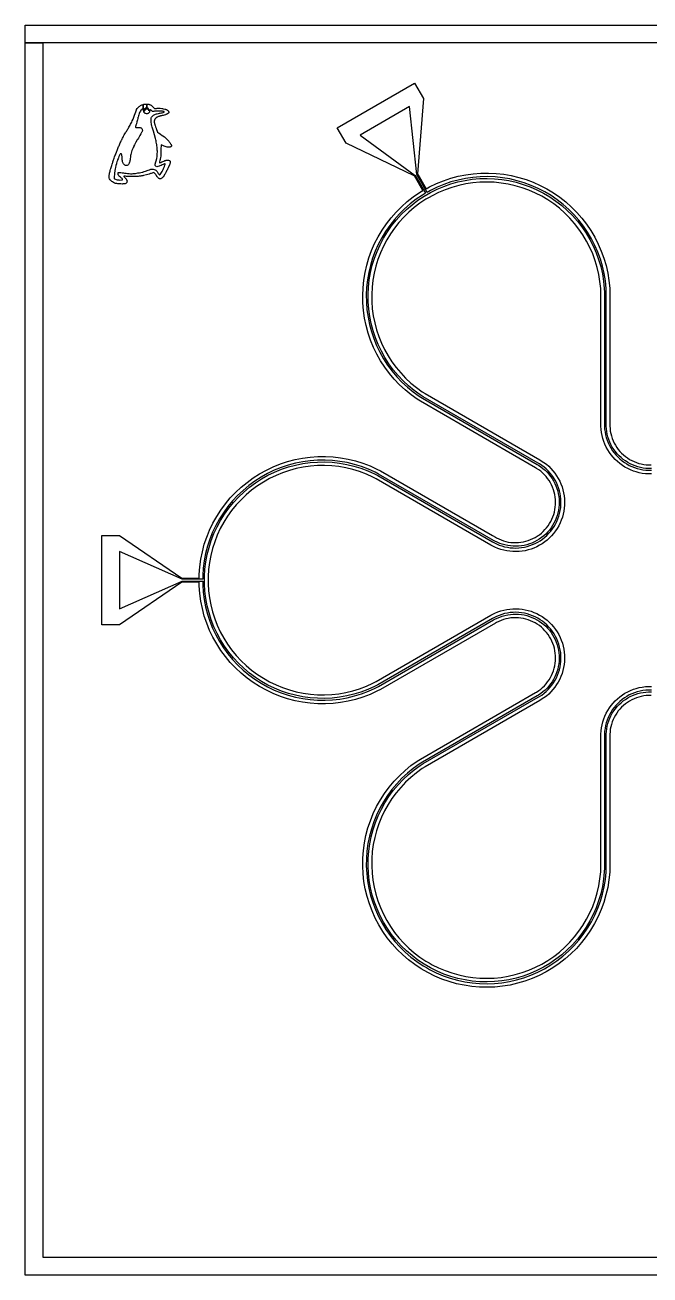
# Model space of a CAD drawing. Extents: x -3500 to 3500, y -3500 to 3500.
# Drawn here: x -3500 to 0, y -3500 to 3500 of the extents above; entities that cross this region are included whole.
import ezdxf

# ---------------------------------------------------------------- set-up
doc = ezdxf.new("R2010")
doc.units = 0
for name, color, linetype in [('BOUNDARIES', 5, 'CONTINUOUS'), ('DICING', 6, 'CONTINUOUS'), ('L1D0', 11, 'CONTINUOUS'), ('MID', 3, 'CONTINUOUS')]:
    doc.layers.add(name, color=color, linetype=linetype)

msp = doc.modelspace()

# ---------------------------------------------------------------- linework, layer by layer
at = {"layer": 'BOUNDARIES'}
msp.add_lwpolyline([(-3500, 3500), (3500, 3500), (3500, -3500), (-3500, -3500), (-3500, 3500)], dxfattribs=at)
at = {"layer": 'DICING'}
msp.add_lwpolyline([(-3500, -3500), (-3500, 3400), (-3400, 3400), (-3400, -3400), (3400, -3400), (3400, 3400), (-3500, 3400), (-3500, 3500), (3500, 3500), (3500, -3500)], close=True, dxfattribs=at)
at = {"layer": 'L1D0'}
msp.add_lwpolyline([(-2956.292, 2609.555), (-2962.76, 2609.618), (-2966.897, 2609.744), (-2973.281, 2609.996), (-2980.071, 2610.584), (-2986.665, 2611.55), (-2993.322, 2613.23), (-2999.153, 2615.169), (-3004.97, 2617.752), (-3010.787, 2620.923), (-3013.566, 2622.995), (-3016.191, 2624.808), (-3020.202, 2628.756), (-3023.828, 2633.159), (-3027.125, 2638.647), (-3028.35, 2642.91), (-3029.057, 2646.662), (-3029.127, 2649.119), (-3029.127, 2652.143), (-3028.742, 2655.965), (-3028.154, 2660.165), (-3027.188, 2665.59), (-3026.082, 2671.085), (-3023.625, 2681.172), (-3022.785, 2684.532), (-3020.832, 2691.756), (-3019.278, 2696.663), (-3017.738, 2702.354), (-3016.373, 2707.142), (-3014.504, 2713.211), (-3012.285, 2721.086), (-3010.479, 2725.671), (-3009.051, 2730.459), (-3007.826, 2734.4), (-3004.2, 2744.739), (-3002.786, 2749.079), (-3000.63, 2754.483), (-2998.173, 2761.014), (-2996.234, 2766.705), (-2994.099, 2772.263), (-2991.831, 2777.891), (-2988.072, 2787.635), (-2985.419, 2793.963), (-2983.998, 2797.778), (-2979.798, 2808.446), (-2977.859, 2813.157), (-2975.64, 2818.778), (-2973.575, 2823.167), (-2971.307, 2828.466), (-2968.724, 2834.612), (-2966.267, 2839.974), (-2963.81, 2845.532), (-2961.395, 2850.488), (-2959.778, 2854.31), (-2957.972, 2857.467), (-2955.963, 2861.807), (-2953.632, 2866.721), (-2950.727, 2871.887), (-2948.123, 2876.64), (-2943.734, 2884.214), (-2940.234, 2890.416), (-2937.392, 2895.393), (-2935.061, 2899.208), (-2932.212, 2903.667), (-2929.16, 2908.826), (-2925.926, 2913.866), (-2923.203, 2918.325), (-2920.809, 2922.077), (-2917.841, 2927.642), (-2914.796, 2932.745), (-2911.562, 2938.296), (-2908.503, 2943.777), (-2905.472, 2950.434), (-2902.56, 2956.251), (-2899.515, 2962.649), (-2895.105, 2972.708), (-2892.977, 2977.748), (-2888.84, 2989.13), (-2886.572, 2995.521), (-2880.216, 3014.645), (-2878.151, 3019.356), (-2875.694, 3024.599), (-2875.26, 3026.202), (-2870.976, 3032.922), (-2868.449, 3035.939), (-2865.908, 3038.76), (-2863.143, 3041.063), (-2860.616, 3043.688), (-2857.011, 3046.215), (-2854.869, 3047.678), (-2852.72, 3049.043), (-2849.213, 3050.793), (-2846.294, 3052.158), (-2842.682, 3053.621), (-2838.783, 3055.077), (-2837.495, 3055.497), (-2837.495, 3033.608), (-2839.245, 3032.936), (-2841.681, 3031.445), (-2844.32, 3029.282), (-2845.566, 3027.987), (-2846.553, 3026.979), (-2848.31, 3025.362), (-2850.543, 3022.394), (-2853.266, 3018.096), (-2858.061, 3009.78), (-2860.364, 3004.509), (-2862.723, 2997.621), (-2864.55, 2991.944), (-2866.65, 2984.454), (-2867.336, 2981.213), (-2868.813, 2975.606), (-2870.444, 2969.25), (-2871.795, 2963.237), (-2873.216, 2957.427), (-2876.478, 2946.017), (-2877.29, 2943.455), (-2878.704, 2939.871), (-2879.985, 2936.154), (-2881.203, 2932.976), (-2881.539, 2930.337), (-2881.539, 2928.65), (-2880.944, 2927.502), (-2879.726, 2926.62), (-2877.423, 2926.011), (-2874.854, 2925.612), (-2865.089, 2925.731), (-2858.81, 2925.591), (-2854.134, 2925.458), (-2851.026, 2924.849), (-2849.136, 2924.247), (-2846.973, 2922.21), (-2845.685, 2920.187), (-2843.732, 2916.939), (-2842.983, 2914.377), (-2842.64, 2911.703), (-2842.64, 2908.665), (-2843.039, 2905.956), (-2843.921, 2903.121), (-2845.202, 2900.286), (-2847.099, 2897.304), (-2851.355, 2889.807), (-2856.647, 2880.707), (-2860.637, 2874.092), (-2864.9, 2866.917), (-2868.68, 2860.778), (-2871.389, 2856.116), (-2878.844, 2843.159), (-2882.694, 2836.397), (-2887.02, 2828.361), (-2889.869, 2822.817), (-2891.283, 2820.108), (-2893.74, 2814.851), (-2894.888, 2812.485), (-2897.051, 2807.627), (-2901.51, 2796.413), (-2903.876, 2788.902), (-2905.563, 2782.077), (-2907.005, 2775.686), (-2908.349, 2768.798), (-2909.504, 2761.497), (-2910.666, 2750.633), (-2911.485, 2745.362), (-2912.36, 2740.224), (-2913.438, 2736.234), (-2914.656, 2731.509), (-2916.21, 2726.714), (-2917.778, 2722.92), (-2919.528, 2719.616), (-2922.3, 2716.235), (-2925.002, 2714.345), (-2927.774, 2713.19), (-2931.092, 2712.714), (-2933.927, 2713.19), (-2937.105, 2714.009), (-2940.29, 2715.696), (-2941.977, 2716.781), (-2944.406, 2718.258), (-2947.521, 2721.639), (-2950.16, 2725.769), (-2951.987, 2729.885), (-2953.268, 2734.148), (-2954.178, 2739.048), (-2954.99, 2745.467), (-2955.669, 2751.207), (-2956.614, 2763.989), (-2957.153, 2767.706), (-2957.895, 2773.313), (-2958.917, 2776.218), (-2960.135, 2777.975), (-2961.752, 2778.717), (-2963.439, 2778.92), (-2965.329, 2778.444), (-2966.547, 2777.702), (-2967.702, 2775.812), (-2969.046, 2774.181), (-2970.74, 2770.737), (-2973.722, 2764.388), (-2976.767, 2756.751), (-2978.993, 2751.347), (-2981.163, 2745.152), (-2982.794, 2740.413), (-2984.957, 2733.798), (-2986.98, 2726.973), (-2988.401, 2721.765), (-2990.844, 2712.329), (-2993.147, 2701.647), (-2994.764, 2694.416), (-2996.325, 2684.847), (-2998.628, 2669.307), (-2999.636, 2660.186), (-3000.119, 2653.718), (-3000.588, 2650.001), (-3001.337, 2640.6), (-2998.488, 2639.186), (-2993.903, 2637.023), (-2989.094, 2634.797), (-2984.565, 2633.103), (-2978.349, 2632.025), (-2974.373, 2632.158), (-2970.789, 2631.752), (-2958.623, 2632.221), (-2956.523, 2632.431), (-2954.766, 2633.166), (-2954.094, 2634.188), (-2953.884, 2635.805), (-2954.493, 2636.687), (-2956.796, 2639.795), (-2959.638, 2642.763), (-2962.41, 2645.136), (-2965.266, 2647.887), (-2969.928, 2651.534), (-2974.457, 2655.384), (-2977.166, 2658.569), (-2978.517, 2661.404), (-2978.993, 2665.317), (-2978.993, 2670.189), (-2978.853, 2673.227), (-2977.166, 2673.164), (-2972.567, 2673.5), (-2969.522, 2673.696), (-2963.775, 2673.437), (-2955.186, 2672.618), (-2948.186, 2671.869), (-2941.97, 2670.924), (-2933.654, 2669.573), (-2926.143, 2668.425), (-2916.14, 2667.543), (-2908.524, 2667.144), (-2904.534, 2667.144), (-2899.263, 2667.207), (-2893.446, 2667.879), (-2886.747, 2668.425), (-2881.007, 2669.174), (-2868.197, 2671.274), (-2859.195, 2673.024), (-2851.229, 2674.179), (-2844.74, 2675.523), (-2840.946, 2676.741), (-2832.987, 2679.401), (-2825.49, 2682.096), (-2809.334, 2687.57), (-2803.713, 2689.803), (-2795.292, 2692.232), (-2791.715, 2693.177), (-2787.053, 2693.513), (-2781.432, 2692.974), (-2776.973, 2691.693), (-2771.898, 2689.593), (-2767.446, 2686.758), (-2763.582, 2683.58), (-2760.516, 2679.639), (-2758.094, 2676.125), (-2755.658, 2671.995), (-2754.104, 2668.824), (-2750.583, 2664.092), (-2747.811, 2662.139), (-2746.257, 2661.593), (-2745.039, 2661.39), (-2742.68, 2663.28), (-2739.551, 2667.788), (-2732.18, 2680.416), (-2727.105, 2690.489), (-2723.99, 2697.09), (-2722.842, 2699.729), (-2720.819, 2704.251), (-2719.265, 2707.499), (-2717.907, 2710.943), (-2715.471, 2718.377), (-2714.939, 2721.086), (-2715.135, 2722.43), (-2716.143, 2722.899), (-2718.719, 2722.43), (-2722.296, 2721.009), (-2725.544, 2719.595), (-2731.13, 2717.222), (-2737.689, 2713.778), (-2744.654, 2710.866), (-2749.449, 2708.78), (-2756.75, 2706.953), (-2762.028, 2706.407), (-2765.535, 2706.953), (-2767.971, 2708.57), (-2770.071, 2711.076), (-2770.743, 2713.841), (-2770.134, 2719.791), (-2766.606, 2732.825), (-2764.856, 2738.901), (-2761.874, 2752.761), (-2760.117, 2763.842), (-2759.634, 2768.826), (-2759.235, 2773.691), (-2758.962, 2780.586), (-2758.766, 2787.551), (-2758.829, 2792.612), (-2759.102, 2798.352), (-2759.165, 2801.852), (-2759.984, 2813.136), (-2761.265, 2824.287), (-2762.007, 2830.034), (-2762.693, 2833.94), (-2763.428, 2837.181), (-2764.716, 2843.936), (-2766.2, 2850.894), (-2767.418, 2856.438), (-2769.182, 2864.208), (-2780.823, 2905.473), (-2782.314, 2910.884), (-2785.562, 2922.434), (-2787.725, 2928.783), (-2789.279, 2934.803), (-2790.714, 2939.99), (-2792.268, 2946.402), (-2793.549, 2953.577), (-2793.962, 2960.262), (-2794.095, 2965.064), (-2794.095, 2970.867), (-2793.486, 2976.411), (-2792.583, 2979.981), (-2790.896, 2983.838), (-2788.46, 2987.142), (-2786.094, 2989.718), (-2782.58, 2992.686), (-2779.808, 2994.912), (-2776.224, 2997.411), (-2772.71, 2999.105), (-2769.126, 3000.519), (-2763.918, 3002.01), (-2760.005, 3003.095), (-2751.591, 3004.943), (-2747.601, 3005.615), (-2743.884, 3006.434), (-2737.598, 3007.652), (-2731.991, 3008.996), (-2727.119, 3010.011), (-2723.738, 3011.432), (-2721.239, 3012.51), (-2720.084, 3013.658), (-2720.154, 3014.813), (-2720.903, 3015.555), (-2722.583, 3016.094), (-2725.355, 3016.5), (-2729.478, 3016.703), (-2733.608, 3017.039), (-2738.403, 3017.172), (-2742.47, 3017.375), (-2748.588, 3017.249), (-2756.967, 3017.382), (-2761.034, 3017.319), (-2765.766, 3017.186), (-2774.481, 3016.773), (-2779.017, 3016.304), (-2780.438, 3015.905), (-2783.343, 3015.569), (-2785.506, 3016.164), (-2787.809, 3017.382), (-2790.441, 3019.685), (-2793.885, 3022.59), (-2797.133, 3025.152), (-2798.757, 3026.097), (-2799.135, 3025.838), (-2799.744, 3025.572), (-2800.479, 3024.284), (-2801.165, 3021.918), (-2802.033, 3016.178), (-2802.782, 3013.476), (-2803.664, 3011.376), (-2805.078, 3009.213), (-2806.527, 3007.526), (-2809.502, 3005.3), (-2812.82, 3003.669), (-2816.397, 3002.787), (-2820.254, 3002.661), (-2824.244, 3003.536), (-2826.939, 3005.027), (-2829.039, 3006.581), (-2830.866, 3008.268), (-2832.224, 3009.962), (-2833.778, 3012.657), (-2835.332, 3016.311), (-2836.074, 3019.419), (-2836.613, 3023.262), (-2836.214, 3025.971), (-2835.801, 3027.665), (-2835.36, 3028.61), (-2834.996, 3029.415), (-2834.45, 3031.382), (-2834.583, 3032.187), (-2835.255, 3032.796), (-2836.41, 3033.405), (-2837.495, 3033.608), (-2837.495, 3055.497), (-2834.499, 3056.442), (-2831.678, 3057.03), (-2828.556, 3057.324), (-2824.356, 3057.422), (-2818.581, 3057.282), (-2818.581, 3036.401), (-2821.206, 3035.981), (-2823.243, 3035.232), (-2824.86, 3034.238), (-2826.603, 3032.943), (-2828.066, 3031.452), (-2829.228, 3029.667), (-2830.145, 3027.882), (-2830.971, 3025.803), (-2831.475, 3024.144), (-2831.636, 3022.688), (-2831.678, 3020.651), (-2831.433, 3019.286), (-2830.845, 3018.95), (-2830.439, 3019.328), (-2829.48, 3020.154), (-2828.528, 3021.771), (-2827.73, 3023.43), (-2826.939, 3024.851), (-2826.113, 3026.139), (-2824.86, 3027.63), (-2823.53, 3028.757), (-2821.997, 3029.667), (-2819.96, 3030.542), (-2818.343, 3030.752), (-2816.348, 3030.752), (-2814.549, 3030.374), (-2813.73, 3029.912), (-2812.89, 3029.415), (-2811.644, 3028.505), (-2810.727, 3027.546), (-2809.733, 3026.258), (-2809.068, 3024.767), (-2808.48, 3023.108), (-2807.444, 3020.483), (-2807.031, 3019.202), (-2806.905, 3024.221), (-2806.989, 3026.013), (-2807.528, 3028.127), (-2808.284, 3030.122), (-2808.333, 3030.227), (-2809.355, 3032.243), (-2810.643, 3033.657), (-2812.386, 3034.938), (-2814.227, 3035.855), (-2815.886, 3036.191), (-2818.581, 3036.401), (-2818.581, 3057.282), (-2816.754, 3057.233), (-2814.521, 3057.03), (-2812.379, 3056.736), (-2810.034, 3056.547), (-2807.304, 3056.148), (-2804.966, 3055.574), (-2802.341, 3054.797), (-2799.317, 3053.621), (-2797.175, 3052.55), (-2794.053, 3050.793), (-2790.378, 3048.035), (-2787.851, 3045.795), (-2785.709, 3043.947), (-2783.861, 3042.197), (-2781.614, 3039.852), (-2779.472, 3037.514), (-2777.624, 3035.568), (-2774.6, 3032.25), (-2770.757, 3032.481), (-2768.727, 3032.684), (-2765.276, 3033.069), (-2762.784, 3033.272), (-2759.921, 3033.573), (-2757.765, 3033.678), (-2752.97, 3033.804), (-2748.378, 3033.839), (-2743.317, 3033.552), (-2733.671, 3032.649), (-2729.583, 3032.04), (-2726.195, 3031.347), (-2723.486, 3030.948), (-2716.745, 3029.303), (-2713.595, 3028.295), (-2710.445, 3027.21), (-2708.072, 3026.258), (-2704.866, 3024.816), (-2702.969, 3023.745), (-2701.548, 3022.863), (-2700.036, 3021.743), (-2697.992, 3019.832), (-2696.291, 3017.109), (-2695.479, 3014.862), (-2695.101, 3012.902), (-2694.989, 3011.439), (-2694.989, 3010.067), (-2695.262, 3008.94), (-2696.067, 3007.596), (-2697.089, 3006.252), (-2697.999, 3005.426), (-2699.028, 3004.53), (-2700.393, 3003.599), (-2701.94, 3002.633), (-2703.354, 3001.835), (-2705.216, 3000.911), (-2706.728, 3000.197), (-2708.87, 2999.294), (-2711.355, 2998.349), (-2712.839, 2997.845), (-2721.015, 2995.374), (-2725.887, 2994.03), (-2731.76, 2992.784), (-2736.191, 2991.797), (-2740.538, 2990.726), (-2743.31, 2989.956), (-2745.956, 2989.2), (-2749.407, 2988.297), (-2752.529, 2987.163), (-2756.288, 2985.672), (-2758.899, 2984.363), (-2761.58, 2983.103), (-2764.107, 2981.472), (-2766.543, 2979.617), (-2767.635, 2978.616), (-2769.035, 2977.265), (-2769.987, 2976.138), (-2772.087, 2973.324), (-2773.235, 2971.308), (-2774.418, 2968.662), (-2775.377, 2966.114), (-2775.93, 2964.056), (-2776.07, 2962.551), (-2776.203, 2960.22), (-2776.182, 2958.092), (-2775.86, 2954.613), (-2775.398, 2952.051), (-2774.747, 2949.174), (-2774.096, 2946.717), (-2773.347, 2944.155), (-2772.528, 2941.467), (-2771.408, 2937.911), (-2768.678, 2929.889), (-2767.229, 2926.046), (-2766.102, 2922.665), (-2765.157, 2920.131), (-2757.569, 2899.418), (-2753.124, 2896.275), (-2749.239, 2893.685), (-2741.483, 2888.435), (-2736.597, 2885.243), (-2728.148, 2879.321), (-2719.482, 2872.881), (-2710.431, 2865.447), (-2706.056, 2861.457), (-2703.683, 2859.161), (-2699.931, 2855.262), (-2694.933, 2849.795), (-2692.007, 2846.316), (-2688.92, 2842.032), (-2686.232, 2838.399), (-2684.328, 2835.144), (-2682.291, 2831.364), (-2681.444, 2829.684), (-2680.751, 2827.92), (-2680.233, 2826.24), (-2679.918, 2824.476), (-2679.89, 2823.02), (-2680.107, 2821.718), (-2680.422, 2820.92), (-2681.003, 2819.898), (-2682.018, 2818.82), (-2683.194, 2817.959), (-2684.307, 2817.357), (-2685.749, 2816.874), (-2687.429, 2816.223), (-2688.962, 2815.88), (-2690.243, 2815.614), (-2691.776, 2815.362), (-2693.771, 2815.236), (-2696.291, 2815.271), (-2698.538, 2815.334), (-2703.081, 2816.202), (-2708.765, 2817.686), (-2715.114, 2819.744), (-2720.714, 2821.886), (-2727.224, 2824.518), (-2732.999, 2826.828), (-2738.018, 2828.886), (-2738.186, 2823.867), (-2738.522, 2809.314), (-2739.054, 2795.321), (-2739.453, 2782.259), (-2739.936, 2771.717), (-2740.104, 2767.587), (-2741.091, 2757.066), (-2741.511, 2754.581), (-2742.323, 2750.15), (-2743.275, 2746.482), (-2744.493, 2741.603), (-2745.984, 2733.203), (-2745.956, 2727.617), (-2742.302, 2729.339), (-2739.614, 2730.683), (-2733.965, 2733.42), (-2728.596, 2736.059), (-2723.43, 2738.201), (-2717.844, 2740.301), (-2713.749, 2741.421), (-2711.901, 2741.834), (-2709.066, 2742.408), (-2707.904, 2742.548), (-2704.04, 2742.926), (-2702.703, 2742.926), (-2700.141, 2742.863), (-2698.608, 2742.765), (-2695.64, 2742.24), (-2693.19, 2741.603), (-2690.81, 2740.728), (-2688.99, 2739.741), (-2687.541, 2738.285), (-2686.904, 2736.479), (-2686.547, 2734.736), (-2686.61, 2732.174), (-2686.904, 2729.78), (-2687.072, 2727.512), (-2687.541, 2725.461), (-2688.185, 2723.193), (-2689.116, 2720.925), (-2690.453, 2717.544), (-2697.95, 2700.471), (-2702.087, 2692.071), (-2703.963, 2687.871), (-2706.749, 2682.768), (-2709.395, 2677.728), (-2711.012, 2674.431), (-2715.177, 2667.011), (-2717.886, 2662.412), (-2721.246, 2657.12), (-2725.712, 2650.463), (-2728.554, 2647.229), (-2731.403, 2644.058), (-2734.182, 2641.538), (-2737.353, 2639.669), (-2739.446, 2638.605), (-2742.743, 2637.891), (-2746.103, 2638.283), (-2748.945, 2639.571), (-2750.436, 2640.474), (-2751.794, 2641.58), (-2753.607, 2643.512), (-2757.996, 2648.559), (-2760.453, 2652.311), (-2765.052, 2659.094), (-2766.963, 2661.957), (-2768.832, 2663.903), (-2770.652, 2666.486), (-2772.269, 2667.9), (-2774.586, 2670.035), (-2776.98, 2671.848), (-2779.5, 2673.654), (-2784.288, 2672.037), (-2788.362, 2670.623), (-2793.416, 2668.803), (-2797.035, 2667.648), (-2801.109, 2666.22), (-2804.21, 2665.191), (-2812.148, 2662.601), (-2819.652, 2660.529), (-2835.5, 2656.595), (-2841.051, 2655.552), (-2847.519, 2654.523), (-2851.53, 2653.935), (-2860.049, 2652.899), (-2866.65, 2652.381), (-2876.093, 2651.87), (-2880.881, 2651.667), (-2889.092, 2651.219), (-2895.812, 2651.282), (-2906.207, 2651.282), (-2916.875, 2651.345), (-2925.737, 2651.87), (-2930.973, 2652.059), (-2937.245, 2652.773), (-2942.439, 2653.158), (-2944.833, 2653.088), (-2946.387, 2653.088), (-2946.639, 2652.57), (-2945.799, 2650.764), (-2942.18, 2647.404), (-2938.631, 2643.974), (-2936.3, 2641.328), (-2933.78, 2637.905), (-2931.449, 2634.342), (-2928.992, 2629.043), (-2928.6, 2627.363), (-2928.474, 2625.2), (-2929.062, 2621.826), (-2930.168, 2618.277), (-2931.785, 2615.309), (-2933.913, 2613.237), (-2935.922, 2612.075), (-2938.89, 2611.109), (-2942.124, 2610.332), (-2946.072, 2609.94), (-2951.504, 2609.681)], close=True, dxfattribs=at)
at = {"layer": 'MID'}
for points in [[(7.065, -254.446), (-7.065, -254.446), (-21.166, -255.333), (-35.184, -257.104), (-49.063, -259.752), (-62.748, -263.265), (-76.186, -267.632), (-89.323, -272.833), (-102.107, -278.849), (-114.489, -285.656), (-126.419, -293.227), (-137.85, -301.532), (-148.736, -310.538), (-159.036, -320.21), (-168.708, -330.51), (-177.715, -341.397), (-186.02, -352.827), (-193.59, -364.757), (-200.397, -377.139), (-206.413, -389.923), (-211.614, -403.06), (-215.981, -416.498), (-219.494, -430.183), (-222.142, -444.062), (-223.913, -458.08), (-224.8, -472.181), (-224.8, -1222.73), (-225.62, -1244.288), (-229.941, -1287.219), (-236.928, -1329.798), (-246.553, -1371.859), (-258.778, -1413.239), (-273.557, -1453.777), (-290.831, -1493.317), (-310.534, -1531.704), (-332.59, -1568.789), (-356.912, -1604.429), (-383.406, -1638.485), (-411.97, -1670.825), (-442.492, -1701.323), (-474.854, -1729.862), (-508.931, -1756.33), (-544.59, -1780.624), (-581.692, -1802.651), (-620.095, -1822.324), (-659.647, -1839.568), (-700.197, -1854.315), (-741.587, -1866.508), (-783.655, -1876.1), (-826.239, -1883.054), (-869.174, -1887.342), (-912.292, -1888.948), (-955.427, -1887.866), (-998.41, -1884.1), (-1041.076, -1877.664), (-1083.258, -1868.584), (-1124.792, -1856.895), (-1165.518, -1842.641), (-1205.278, -1825.88), (-1243.916, -1806.674), (-1281.284, -1785.1), (-1317.235, -1761.241), (-1351.631, -1735.189), (-1384.338, -1707.046), (-1415.228, -1676.921), (-1444.183, -1644.93), (-1471.089, -1611.199), (-1495.842, -1575.857), (-1518.347, -1539.042), (-1538.515, -1500.898), (-1556.268, -1461.571), (-1571.538, -1421.215), (-1584.266, -1379.987), (-1594.401, -1338.046), (-1601.905, -1295.555), (-1606.748, -1252.68), (-1608.911, -1209.586), (-1608.387, -1166.441), (-1605.177, -1123.412), (-1599.293, -1080.667), (-1590.759, -1038.371), (-1579.608, -996.689), (-1565.882, -955.782), (-1549.636, -915.809), (-1530.932, -876.926), (-1509.843, -839.283), (-1486.451, -803.026), (-1460.846, -768.296), (-1433.128, -735.228), (-1403.404, -703.951), (-1371.791, -674.585), (-1338.41, -647.245), (-1303.391, -622.037), (-1285.131, -610.547), (-641.255, -238.806), (-635.137, -235.273), (-623.369, -227.454), (-612.114, -218.912), (-601.418, -209.679), (-591.323, -199.794), (-581.869, -189.294), (-573.093, -178.221), (-565.029, -166.618), (-557.71, -154.533), (-551.164, -142.011), (-545.417, -129.104), (-540.492, -115.86), (-536.408, -102.334), (-533.181, -88.578), (-530.825, -74.647), (-529.348, -60.595), (-528.757, -46.478), (-529.052, -32.352), (-530.235, -18.272), (-532.299, -4.295), (-535.236, 9.526), (-539.036, 23.135), (-543.683, 36.478), (-549.158, 49.503), (-555.44, 62.159), (-562.505, 74.395), (-570.324, 86.164), (-578.867, 97.418), (-588.099, 108.114), (-597.985, 118.209), (-608.485, 127.663), (-619.558, 136.439), (-631.16, 144.503), (-643.246, 151.823), (-655.767, 158.369), (-668.675, 164.115), (-681.918, 169.04), (-695.444, 173.124), (-709.2, 176.351), (-723.131, 178.707), (-737.183, 180.184), (-751.3, 180.776), (-765.426, 180.48), (-779.506, 179.297), (-793.484, 177.233), (-807.304, 174.296), (-820.913, 170.496), (-834.256, 165.849), (-847.281, 160.374), (-859.937, 154.092), (-866.055, 150.559), (-1509.931, -221.182), (-1528.863, -231.174), (-1567.891, -248.778), (-1607.932, -263.938), (-1648.833, -276.594), (-1690.438, -286.698), (-1732.588, -294.213), (-1775.122, -299.108), (-1817.877, -301.366), (-1860.689, -300.977), (-1903.396, -297.944), (-1945.834, -292.277), (-1987.841, -283.999), (-2029.255, -273.141), (-2069.92, -259.744), (-2109.679, -243.86), (-2148.381, -225.55), (-2185.877, -204.883), (-2222.025, -181.939), (-2256.685, -156.805), (-2289.726, -129.577), (-2321.022, -100.359), (-2350.452, -69.263), (-2377.905, -36.409), (-2403.274, -1.92), (-2426.465, 34.07), (-2447.386, 71.425), (-2465.96, 110.001), (-2482.114, 149.651), (-2495.788, 190.223), (-2506.928, 231.563), (-2515.492, 273.512), (-2521.448, 315.91), (-2524.772, 358.595), (-2525.113, 380), (-2621.458, 380), (-2970, 141), (-3070, 141), (-3070, 641), (-2970, 641), (-2621.458, 402), (-2525.113, 402), (-2524.772, 423.405), (-2521.448, 466.09), (-2515.492, 508.488), (-2506.928, 550.437), (-2495.788, 591.777), (-2482.114, 632.349), (-2478.589, 641), (-2465.96, 671.999), (-2447.386, 710.575), (-2426.465, 747.93), (-2403.274, 783.92), (-2377.905, 818.409), (-2350.452, 851.263), (-2321.022, 882.359), (-2289.726, 911.577), (-2256.685, 938.805), (-2222.025, 963.939), (-2185.877, 986.883), (-2148.381, 1007.55), (-2109.679, 1025.86), (-2069.92, 1041.744), (-2029.256, 1055.141), (-1987.841, 1065.999), (-1945.834, 1074.277), (-1903.396, 1079.944), (-1860.689, 1082.977), (-1817.877, 1083.366), (-1775.122, 1081.108), (-1732.588, 1076.213), (-1690.438, 1068.698), (-1648.833, 1058.594), (-1607.932, 1045.938), (-1567.891, 1030.778), (-1528.863, 1013.174), (-1509.931, 1003.182), (-882.612, 641), (-866.055, 631.441), (-859.937, 627.908), (-847.281, 621.626), (-834.256, 616.151), (-820.913, 611.504), (-807.304, 607.704), (-793.484, 604.767), (-779.506, 602.703), (-765.426, 601.52), (-751.3, 601.224), (-737.183, 601.816), (-723.131, 603.293), (-709.2, 605.649), (-695.444, 608.876), (-681.918, 612.96), (-668.675, 617.885), (-655.767, 623.631), (-643.246, 630.177), (-631.16, 637.497), (-626.12, 641), (-619.558, 645.561), (-608.485, 654.337), (-597.985, 663.791), (-588.099, 673.886), (-578.867, 684.582), (-570.324, 695.836), (-562.505, 707.605), (-555.44, 719.841), (-549.158, 732.497), (-543.683, 745.522), (-539.036, 758.865), (-535.236, 772.474), (-532.299, 786.295), (-530.235, 800.272), (-529.052, 814.352), (-528.757, 828.478), (-529.348, 842.595), (-530.825, 856.647), (-533.181, 870.578), (-536.408, 884.334), (-540.492, 897.86), (-545.417, 911.104), (-551.164, 924.011), (-557.71, 936.533), (-565.029, 948.618), (-573.093, 960.221), (-581.869, 971.294), (-591.323, 981.794), (-601.418, 991.679), (-612.114, 1000.912), (-623.369, 1009.454), (-635.137, 1017.273), (-641.255, 1020.806), (-1285.131, 1392.547), (-1303.25, 1403.948), (-1338.01, 1428.944), (-1371.159, 1456.041), (-1402.57, 1485.134), (-1432.123, 1516.113), (-1459.706, 1548.859), (-1485.212, 1583.246), (-1508.545, 1619.144), (-1529.615, 1656.416), (-1548.341, 1694.918), (-1564.652, 1734.503), (-1578.487, 1775.021), (-1589.79, 1816.316), (-1598.521, 1858.231), (-1604.645, 1900.606), (-1608.138, 1943.277), (-1608.989, 1986.083), (-1607.192, 2028.86), (-1602.755, 2071.444), (-1595.696, 2113.673), (-1586.04, 2155.384), (-1573.826, 2196.42), (-1559.099, 2236.622), (-1541.916, 2275.837), (-1522.343, 2313.915), (-1500.454, 2350.711), (-1476.333, 2386.084), (-1450.072, 2419.899), (-1421.772, 2452.027), (-1391.541, 2482.345), (-1359.494, 2510.736), (-1325.754, 2537.093), (-1290.449, 2561.315), (-1272.083, 2572.312), (-1319.526, 2654.487), (-1320.255, 2655.75), (-1701.506, 2838.095), (-1751.506, 2924.698), (-1318.494, 3174.698), (-1268.494, 3088.095), (-1301.203, 2666.75), (-1300.474, 2665.487), (-1253.03, 2583.312), (-1234.323, 2593.719), (-1195.694, 2612.183), (-1155.998, 2628.224), (-1115.387, 2641.782), (-1074.016, 2652.804), (-1032.042, 2661.249), (-989.627, 2667.084), (-946.933, 2670.287), (-904.122, 2670.845), (-861.358, 2668.757), (-818.806, 2664.03), (-776.626, 2656.683), (-734.981, 2646.743), (-694.03, 2634.25), (-653.93, 2619.249), (-614.833, 2601.799), (-576.889, 2581.967), (-540.242, 2559.827), (-505.034, 2535.466), (-471.399, 2508.976), (-439.465, 2480.457), (-409.354, 2450.02), (-381.182, 2417.78), (-355.055, 2383.861), (-331.075, 2348.393), (-309.332, 2311.51), (-289.91, 2273.355), (-272.882, 2234.072), (-258.315, 2193.812), (-246.263, 2152.728), (-236.773, 2110.979), (-229.881, 2068.723), (-225.614, 2026.121), (-224.8, 2004.73), (-224.8, 1254.181), (-223.913, 1240.08), (-222.142, 1226.062), (-219.494, 1212.183), (-215.981, 1198.498), (-211.614, 1185.06), (-206.413, 1171.923), (-200.397, 1159.139), (-193.59, 1146.757), (-186.02, 1134.827), (-177.715, 1123.397), (-168.708, 1112.51), (-159.036, 1102.21), (-148.736, 1092.538), (-137.85, 1083.532), (-126.419, 1075.227), (-114.489, 1067.656), (-102.107, 1060.849), (-89.323, 1054.833), (-76.186, 1049.632), (-62.748, 1045.265), (-49.063, 1041.752), (-35.184, 1039.104), (-21.166, 1037.333), (-7.065, 1036.446), (7.065, 1036.446)], [(7.699, 1016.246), (-7.699, 1016.246), (-23.068, 1017.213), (-38.345, 1019.143), (-53.471, 1022.028), (-68.387, 1025.858), (-83.032, 1030.616), (-97.349, 1036.285), (-111.283, 1042.842), (-124.777, 1050.26), (-137.778, 1058.511), (-150.236, 1067.563), (-162.101, 1077.378), (-173.327, 1087.919), (-183.868, 1099.145), (-193.684, 1111.01), (-202.735, 1123.468), (-210.986, 1136.469), (-218.404, 1149.963), (-224.961, 1163.897), (-230.63, 1178.214), (-235.388, 1192.86), (-239.218, 1207.775), (-242.103, 1222.901), (-244.033, 1238.178), (-245, 1253.547), (-245, 2004.343), (-245.805, 2025.19), (-249.997, 2066.705), (-256.757, 2107.879), (-266.058, 2148.555), (-277.864, 2188.576), (-292.13, 2227.787), (-308.801, 2266.038), (-327.813, 2303.181), (-349.092, 2339.073), (-372.556, 2373.576), (-398.116, 2406.557), (-425.672, 2437.889), (-455.119, 2467.451), (-486.343, 2495.13), (-519.224, 2520.818), (-553.635, 2544.418), (-589.443, 2565.837), (-626.512, 2584.994), (-664.697, 2601.814), (-703.852, 2616.233), (-743.826, 2628.196), (-784.466, 2637.656), (-825.613, 2644.577), (-867.111, 2648.932), (-908.799, 2650.704), (-950.517, 2649.887), (-992.104, 2646.484), (-1033.4, 2640.507), (-1074.245, 2631.981), (-1114.483, 2620.937), (-1153.958, 2607.418), (-1192.518, 2591.477), (-1230.016, 2573.174), (-1248.161, 2562.878), (-1305.67, 2662.487), (-1346.436, 3043.095), (-1623.564, 2883.095), (-1314.33, 2657.487), (-1256.821, 2557.878), (-1274.811, 2547.312), (-1309.41, 2523.99), (-1342.496, 2498.566), (-1373.941, 2471.139), (-1403.624, 2441.814), (-1431.431, 2410.704), (-1457.254, 2377.929), (-1480.995, 2343.616), (-1502.562, 2307.896), (-1521.871, 2270.906), (-1538.848, 2232.791), (-1553.428, 2193.695), (-1565.555, 2153.771), (-1575.183, 2113.171), (-1582.273, 2072.052), (-1586.798, 2030.572), (-1588.742, 1988.891), (-1588.097, 1947.171), (-1584.865, 1905.57), (-1579.058, 1864.25), (-1570.7, 1823.37), (-1559.822, 1783.088), (-1546.466, 1743.557), (-1530.683, 1704.931), (-1512.535, 1667.359), (-1492.091, 1630.985), (-1469.43, 1595.949), (-1444.639, 1562.386), (-1417.814, 1530.425), (-1389.058, 1500.191), (-1358.483, 1471.798), (-1326.204, 1445.356), (-1292.348, 1420.968), (-1274.696, 1409.848), (-631.155, 1038.299), (-624.487, 1034.45), (-611.661, 1025.928), (-599.396, 1016.618), (-587.739, 1006.556), (-576.737, 995.782), (-566.433, 984.338), (-556.868, 972.27), (-548.079, 959.625), (-540.102, 946.454), (-532.968, 932.807), (-526.705, 918.74), (-521.337, 904.307), (-516.887, 889.565), (-513.37, 874.573), (-510.802, 859.39), (-509.193, 844.075), (-508.548, 828.69), (-508.87, 813.294), (-510.159, 797.95), (-512.408, 782.716), (-515.61, 767.653), (-519.751, 752.822), (-524.815, 738.28), (-530.782, 724.084), (-537.629, 710.291), (-545.329, 696.955), (-553.85, 684.129), (-563.16, 671.863), (-573.222, 660.207), (-583.996, 649.204), (-595.44, 638.901), (-607.508, 629.336), (-620.153, 620.547), (-633.324, 612.57), (-646.971, 605.436), (-661.039, 599.173), (-675.472, 593.805), (-690.213, 589.354), (-705.205, 585.838), (-720.388, 583.27), (-735.703, 581.66), (-751.088, 581.016), (-766.484, 581.338), (-781.829, 582.627), (-797.062, 584.876), (-812.125, 588.078), (-826.956, 592.219), (-841.499, 597.283), (-855.694, 603.25), (-869.487, 610.097), (-876.155, 613.947), (-1519.696, 985.495), (-1538.152, 995.222), (-1576.201, 1012.348), (-1615.24, 1027.081), (-1655.116, 1039.365), (-1695.679, 1049.15), (-1736.769, 1056.401), (-1778.231, 1061.089), (-1819.904, 1063.196), (-1861.627, 1062.714), (-1903.239, 1059.645), (-1944.582, 1054), (-1985.494, 1045.801), (-2025.819, 1035.081), (-2065.401, 1021.879), (-2104.089, 1006.248), (-2141.732, 988.247), (-2178.186, 967.945), (-2213.31, 945.422), (-2246.97, 920.763), (-2279.035, 894.063), (-2309.382, 865.426), (-2337.894, 834.961), (-2364.462, 802.786), (-2388.982, 769.025), (-2411.361, 733.809), (-2431.512, 697.272), (-2449.358, 659.555), (-2464.83, 620.803), (-2477.869, 581.167), (-2488.423, 540.798), (-2496.453, 499.852), (-2501.928, 458.487), (-2504.826, 416.862), (-2504.981, 396), (-2620, 396), (-2970, 551), (-2970, 231), (-2620, 386), (-2504.981, 386), (-2504.826, 365.138), (-2501.928, 323.513), (-2496.453, 282.148), (-2488.423, 241.202), (-2477.869, 200.833), (-2464.83, 161.197), (-2449.358, 122.445), (-2431.512, 84.728), (-2411.361, 48.191), (-2388.982, 12.975), (-2364.462, -20.786), (-2337.894, -52.961), (-2309.382, -83.426), (-2279.035, -112.063), (-2246.97, -138.763), (-2213.31, -163.422), (-2178.186, -185.945), (-2141.732, -206.247), (-2104.089, -224.248), (-2065.401, -239.879), (-2025.819, -253.081), (-1985.494, -263.801), (-1944.582, -272), (-1903.239, -277.645), (-1861.627, -280.714), (-1819.904, -281.196), (-1778.231, -279.089), (-1736.769, -274.401), (-1695.679, -267.15), (-1655.116, -257.365), (-1615.24, -245.081), (-1576.201, -230.348), (-1538.152, -213.222), (-1519.696, -203.495), (-876.155, 168.053), (-869.487, 171.903), (-855.694, 178.75), (-841.499, 184.717), (-826.956, 189.781), (-812.125, 193.922), (-797.062, 197.124), (-781.829, 199.373), (-766.484, 200.662), (-751.088, 200.984), (-735.703, 200.34), (-720.388, 198.73), (-705.205, 196.162), (-690.213, 192.646), (-675.472, 188.195), (-661.039, 182.827), (-646.971, 176.564), (-633.324, 169.43), (-620.153, 161.453), (-607.508, 152.664), (-595.44, 143.099), (-583.996, 132.796), (-573.222, 121.793), (-563.16, 110.137), (-553.85, 97.871), (-545.329, 85.045), (-537.629, 71.709), (-530.782, 57.916), (-524.815, 43.72), (-519.751, 29.178), (-515.61, 14.347), (-512.408, -0.716), (-510.159, -15.95), (-508.87, -31.294), (-508.548, -46.69), (-509.193, -62.075), (-510.802, -77.39), (-513.37, -92.573), (-516.887, -107.565), (-521.337, -122.307), (-526.705, -136.74), (-532.968, -150.807), (-540.102, -164.454), (-548.079, -177.625), (-556.868, -190.27), (-566.433, -202.338), (-576.737, -213.782), (-587.739, -224.556), (-599.396, -234.618), (-611.661, -243.928), (-624.487, -252.45), (-631.155, -256.299), (-1274.696, -627.848), (-1292.412, -639.009), (-1326.386, -663.493), (-1358.77, -690.045), (-1389.437, -718.562), (-1418.27, -748.933), (-1445.157, -781.04), (-1469.992, -814.758), (-1492.68, -849.957), (-1513.132, -886.501), (-1531.27, -924.247), (-1547.022, -963.048), (-1560.328, -1002.756), (-1571.137, -1043.214), (-1579.405, -1084.267), (-1585.102, -1125.755), (-1588.204, -1167.518), (-1588.701, -1209.392), (-1586.59, -1251.217), (-1581.879, -1292.828), (-1574.586, -1334.066), (-1564.74, -1374.769), (-1552.38, -1414.781), (-1537.552, -1453.946), (-1520.315, -1492.111), (-1500.735, -1529.129), (-1478.888, -1564.857), (-1454.86, -1599.155), (-1428.742, -1631.89), (-1400.638, -1662.936), (-1370.655, -1692.172), (-1338.91, -1719.485), (-1305.526, -1744.768), (-1270.633, -1767.924), (-1252.5, -1778.394), (-1234.367, -1788.863), (-1196.866, -1807.503), (-1158.278, -1823.773), (-1118.752, -1837.608), (-1078.442, -1848.956), (-1037.503, -1857.772), (-996.095, -1864.023), (-954.377, -1867.683), (-912.513, -1868.739), (-870.665, -1867.186), (-828.994, -1863.032), (-787.662, -1856.291), (-746.831, -1846.99), (-706.658, -1835.164), (-667.299, -1820.861), (-628.906, -1804.135), (-591.63, -1785.052), (-555.614, -1763.684), (-520.998, -1740.116), (-487.916, -1714.439), (-456.498, -1686.751), (-426.864, -1657.162), (-399.129, -1625.785), (-373.402, -1592.742), (-349.782, -1558.161), (-328.361, -1522.177), (-309.221, -1484.929), (-292.438, -1446.562), (-278.076, -1407.225), (-266.19, -1367.069), (-256.828, -1326.252), (-250.025, -1284.93), (-245.808, -1243.266), (-245, -1222.343), (-245, -471.547), (-244.033, -456.178), (-242.103, -440.901), (-239.218, -425.775), (-235.388, -410.86), (-230.63, -396.214), (-224.961, -381.897), (-218.404, -367.963), (-210.986, -354.469), (-202.735, -341.468), (-193.684, -329.01), (-183.868, -317.145), (-173.327, -305.919), (-162.101, -295.378), (-150.236, -285.563), (-137.778, -276.511), (-124.777, -268.26), (-111.283, -260.842), (-97.349, -254.285), (-83.032, -248.616), (-68.387, -243.858), (-53.471, -240.028), (-38.345, -237.143), (-23.068, -235.213), (-7.699, -234.246), (7.699, -234.246)], [(8.014, -224.246), (-8.014, -224.246), (-24.009, -225.252), (-39.91, -227.261), (-55.654, -230.264), (-71.178, -234.25), (-86.421, -239.203), (-101.323, -245.103), (-115.825, -251.927), (-129.87, -259.648), (-143.402, -268.236), (-156.368, -277.657), (-168.718, -287.873), (-180.401, -298.845), (-191.373, -310.528), (-201.589, -322.878), (-211.01, -335.844), (-219.598, -349.376), (-227.319, -363.421), (-234.143, -377.923), (-240.043, -392.825), (-244.996, -408.068), (-248.982, -423.592), (-251.985, -439.336), (-253.994, -455.237), (-255, -471.232), (-255, -1222.149), (-255.801, -1242.758), (-259.967, -1283.795), (-266.679, -1324.494), (-275.911, -1364.696), (-287.628, -1404.245), (-301.784, -1442.989), (-318.324, -1480.775), (-337.185, -1517.459), (-358.292, -1552.898), (-381.565, -1586.955), (-406.912, -1619.496), (-434.236, -1650.397), (-463.43, -1679.536), (-494.382, -1706.802), (-526.971, -1732.089), (-561.07, -1755.298), (-596.548, -1776.339), (-633.268, -1795.131), (-671.085, -1811.6), (-709.855, -1825.684), (-749.426, -1837.327), (-789.645, -1846.484), (-830.357, -1853.12), (-871.402, -1857.209), (-912.622, -1858.734), (-953.857, -1857.691), (-994.948, -1854.084), (-1035.734, -1847.925), (-1076.057, -1839.239), (-1115.762, -1828.06), (-1154.694, -1814.432), (-1192.702, -1798.406), (-1229.639, -1780.045), (-1265.361, -1759.421), (-1299.73, -1736.613), (-1332.613, -1711.71), (-1363.882, -1684.809), (-1393.415, -1656.013), (-1421.099, -1625.434), (-1446.826, -1593.192), (-1470.495, -1559.41), (-1492.016, -1524.221), (-1511.305, -1487.76), (-1528.286, -1450.17), (-1542.895, -1411.595), (-1555.075, -1372.186), (-1564.777, -1332.094), (-1571.965, -1291.477), (-1576.611, -1250.491), (-1578.696, -1209.295), (-1578.213, -1168.05), (-1575.164, -1126.914), (-1569.559, -1086.048), (-1561.422, -1045.61), (-1550.783, -1005.758), (-1537.685, -966.644), (-1522.177, -928.422), (-1504.319, -891.239), (-1484.182, -855.24), (-1461.843, -820.565), (-1437.389, -787.347), (-1410.914, -755.716), (-1382.522, -725.794), (-1352.322, -697.698), (-1320.432, -671.536), (-1286.975, -647.409), (-1269.528, -636.411), (-626.155, -264.96), (-619.215, -260.953), (-605.866, -252.083), (-593.099, -242.393), (-580.967, -231.92), (-569.515, -220.707), (-558.791, -208.796), (-548.836, -196.235), (-539.689, -183.075), (-531.386, -169.365), (-523.961, -155.162), (-517.442, -140.52), (-511.855, -125.498), (-507.223, -110.154), (-503.563, -94.551), (-500.89, -78.748), (-499.214, -62.808), (-498.543, -46.795), (-498.879, -30.771), (-500.22, -14.8), (-502.561, 1.056), (-505.894, 16.733), (-510.204, 32.17), (-515.475, 47.306), (-521.686, 62.081), (-528.812, 76.437), (-536.826, 90.317), (-545.695, 103.667), (-555.385, 116.433), (-565.858, 128.566), (-577.072, 140.017), (-588.982, 150.741), (-601.543, 160.696), (-614.704, 169.844), (-628.413, 178.146), (-642.616, 185.572), (-657.258, 192.091), (-672.28, 197.677), (-687.624, 202.31), (-703.228, 205.97), (-719.031, 208.642), (-734.97, 210.318), (-750.984, 210.989), (-767.007, 210.653), (-782.979, 209.312), (-798.834, 206.971), (-814.511, 203.638), (-829.948, 199.328), (-845.084, 194.058), (-859.859, 187.847), (-874.215, 180.72), (-881.155, 176.713), (-1524.528, -194.738), (-1542.776, -204.348), (-1580.399, -221.26), (-1619.001, -235.796), (-1658.433, -247.902), (-1698.542, -257.529), (-1739.173, -264.642), (-1780.167, -269.211), (-1821.367, -271.219), (-1862.612, -270.659), (-1903.741, -267.532), (-1944.597, -261.852), (-1985.019, -253.639), (-2024.852, -242.926), (-2063.941, -229.754), (-2102.134, -214.175), (-2139.283, -196.248), (-2175.245, -176.043), (-2209.878, -153.639), (-2243.05, -129.123), (-2274.632, -102.589), (-2304.501, -74.141), (-2332.541, -43.889), (-2358.643, -11.95), (-2382.707, 21.552), (-2404.638, 56.487), (-2424.353, 92.719), (-2441.773, 130.108), (-2456.833, 168.509), (-2469.473, 207.773), (-2479.644, 247.748), (-2487.307, 288.279), (-2492.432, 329.207), (-2495, 370.376), (-2495, 411.624), (-2492.432, 452.793), (-2487.307, 493.721), (-2479.644, 534.252), (-2469.473, 574.227), (-2456.833, 613.491), (-2441.773, 651.892), (-2424.353, 689.281), (-2404.638, 725.513), (-2382.707, 760.448), (-2358.643, 793.95), (-2332.541, 825.889), (-2304.501, 856.141), (-2274.632, 884.589), (-2243.05, 911.123), (-2209.878, 935.639), (-2175.245, 958.043), (-2139.283, 978.248), (-2102.134, 996.175), (-2063.941, 1011.754), (-2024.852, 1024.926), (-1985.019, 1035.639), (-1944.597, 1043.852), (-1903.741, 1049.532), (-1862.612, 1052.659), (-1821.367, 1053.219), (-1780.167, 1051.211), (-1739.173, 1046.642), (-1698.542, 1039.529), (-1658.433, 1029.902), (-1619.001, 1017.796), (-1580.399, 1003.26), (-1542.776, 986.348), (-1524.528, 976.738), (-881.155, 605.287), (-874.215, 601.28), (-859.859, 594.153), (-845.084, 587.942), (-829.948, 582.672), (-814.511, 578.362), (-798.834, 575.029), (-782.979, 572.688), (-767.007, 571.347), (-750.984, 571.011), (-734.97, 571.682), (-719.031, 573.358), (-703.228, 576.03), (-687.624, 579.69), (-672.28, 584.323), (-657.258, 589.909), (-642.616, 596.428), (-628.413, 603.854), (-614.704, 612.156), (-601.543, 621.304), (-588.982, 631.259), (-577.072, 641.983), (-565.858, 653.434), (-555.385, 665.567), (-545.695, 678.333), (-536.826, 691.683), (-528.812, 705.563), (-521.686, 719.919), (-515.475, 734.694), (-510.204, 749.83), (-505.894, 765.267), (-502.561, 780.944), (-500.22, 796.8), (-498.879, 812.771), (-498.543, 828.795), (-499.214, 844.808), (-500.89, 860.748), (-503.563, 876.551), (-507.223, 892.154), (-511.855, 907.498), (-517.442, 922.52), (-523.961, 937.162), (-531.386, 951.365), (-539.689, 965.075), (-548.836, 978.235), (-558.791, 990.796), (-569.515, 1002.707), (-580.967, 1013.92), (-593.099, 1024.393), (-605.866, 1034.083), (-619.215, 1042.953), (-626.155, 1046.96), (-1269.528, 1418.411), (-1286.975, 1429.409), (-1320.432, 1453.536), (-1352.322, 1479.698), (-1382.522, 1507.794), (-1410.914, 1537.716), (-1437.389, 1569.347), (-1461.843, 1602.565), (-1484.182, 1637.24), (-1504.319, 1673.239), (-1522.177, 1710.422), (-1537.685, 1748.644), (-1550.783, 1787.758), (-1561.422, 1827.61), (-1569.559, 1868.048), (-1575.164, 1908.914), (-1578.213, 1950.05), (-1578.696, 1991.295), (-1576.611, 2032.491), (-1571.965, 2073.477), (-1564.777, 2114.094), (-1555.075, 2154.186), (-1542.895, 2193.595), (-1528.286, 2232.17), (-1511.305, 2269.76), (-1492.016, 2306.221), (-1470.495, 2341.41), (-1446.826, 2375.192), (-1421.099, 2407.434), (-1393.415, 2438.013), (-1363.882, 2466.809), (-1332.613, 2493.71), (-1299.73, 2518.613), (-1265.361, 2541.421), (-1229.639, 2562.045), (-1192.702, 2580.406), (-1154.694, 2596.432), (-1115.762, 2610.06), (-1076.057, 2621.239), (-1035.734, 2629.925), (-994.948, 2636.084), (-953.857, 2639.691), (-912.622, 2640.734), (-871.402, 2639.209), (-830.357, 2635.12), (-789.645, 2628.484), (-749.426, 2619.327), (-709.855, 2607.684), (-671.085, 2593.6), (-633.268, 2577.131), (-596.548, 2558.339), (-561.07, 2537.298), (-526.971, 2514.089), (-494.382, 2488.802), (-463.43, 2461.536), (-434.236, 2432.397), (-406.912, 2401.496), (-381.565, 2368.955), (-358.292, 2334.898), (-337.185, 2299.459), (-318.324, 2262.775), (-301.784, 2224.989), (-287.628, 2186.245), (-275.911, 2146.696), (-266.679, 2106.494), (-259.967, 2065.795), (-255.801, 2024.758), (-255, 2004.149), (-255, 1253.232), (-253.994, 1237.237), (-251.985, 1221.336), (-248.982, 1205.592), (-244.996, 1190.068), (-240.043, 1174.825), (-234.143, 1159.923), (-227.319, 1145.421), (-219.598, 1131.376), (-211.01, 1117.844), (-201.589, 1104.878), (-191.373, 1092.528), (-180.401, 1080.845), (-168.718, 1069.873), (-156.368, 1059.657), (-143.402, 1050.236), (-129.87, 1041.648), (-115.825, 1033.927), (-101.323, 1027.103), (-86.421, 1021.203), (-71.178, 1016.25), (-55.654, 1012.264), (-39.91, 1009.261), (-24.009, 1007.252), (-8.014, 1006.246), (8.014, 1006.246)], [(8.649, 986.046), (-8.649, 986.046), (-25.911, 987.132), (-43.072, 989.3), (-60.063, 992.541), (-76.816, 996.843), (-93.267, 1002.188), (-109.349, 1008.555), (-125, 1015.92), (-140.157, 1024.253), (-154.762, 1033.521), (-168.755, 1043.688), (-182.083, 1054.714), (-194.692, 1066.554), (-206.532, 1079.163), (-217.558, 1092.491), (-227.725, 1106.484), (-236.993, 1121.089), (-245.326, 1136.246), (-252.691, 1151.897), (-259.058, 1167.979), (-264.403, 1184.43), (-268.705, 1201.183), (-271.946, 1218.174), (-274.114, 1235.335), (-275.2, 1252.598), (-275.2, 2003.753), (-275.989, 2023.727), (-280.049, 2063.498), (-286.577, 2102.94), (-295.547, 2141.898), (-306.923, 2180.223), (-320.663, 2217.766), (-336.712, 2254.381), (-355.008, 2289.927), (-375.481, 2324.265), (-398.051, 2357.262), (-422.631, 2388.791), (-449.126, 2418.729), (-477.432, 2446.96), (-507.44, 2473.376), (-539.033, 2497.872), (-572.09, 2520.355), (-606.482, 2540.737), (-642.076, 2558.94), (-678.733, 2574.892), (-716.312, 2588.532), (-754.667, 2599.808), (-793.65, 2608.674), (-833.108, 2615.098), (-872.89, 2619.053), (-912.841, 2620.525), (-952.806, 2619.509), (-992.63, 2616.007), (-1032.159, 2610.033), (-1071.24, 2601.612), (-1109.721, 2590.774), (-1147.453, 2577.563), (-1184.29, 2562.03), (-1220.089, 2544.234), (-1237.4, 2534.24), (-1254.711, 2524.245), (-1288.022, 2502.14), (-1319.893, 2478.006), (-1350.2, 2451.934), (-1378.826, 2424.027), (-1405.66, 2394.393), (-1430.597, 2363.146), (-1453.542, 2330.408), (-1474.405, 2296.306), (-1493.106, 2260.971), (-1509.571, 2224.542), (-1523.737, 2187.158), (-1535.55, 2148.965), (-1544.963, 2110.111), (-1551.94, 2070.746), (-1556.453, 2031.024), (-1558.486, 1991.098), (-1558.03, 1951.122), (-1555.088, 1911.253), (-1549.67, 1871.643), (-1541.798, 1832.448), (-1531.502, 1793.819), (-1518.822, 1755.905), (-1503.807, 1718.854), (-1486.516, 1682.809), (-1467.015, 1647.909), (-1445.38, 1614.292), (-1421.695, 1582.085), (-1396.051, 1551.415), (-1368.549, 1522.4), (-1339.295, 1495.153), (-1308.401, 1469.779), (-1275.988, 1446.377), (-1259.085, 1435.707), (-616.055, 1064.453), (-608.565, 1060.129), (-594.158, 1050.557), (-580.381, 1040.099), (-567.287, 1028.797), (-554.929, 1016.695), (-543.355, 1003.841), (-532.611, 990.285), (-522.739, 976.082), (-513.779, 961.286), (-505.765, 945.958), (-498.73, 930.156), (-492.701, 913.944), (-487.701, 897.385), (-483.751, 880.545), (-480.867, 863.49), (-479.059, 846.288), (-478.334, 829.006), (-478.697, 811.713), (-480.144, 794.477), (-482.671, 777.365), (-486.267, 760.446), (-490.919, 743.786), (-496.607, 727.451), (-503.31, 711.506), (-511.001, 696.013), (-519.649, 681.033), (-529.221, 666.626), (-539.679, 652.849), (-550.981, 639.755), (-563.083, 627.397), (-575.938, 615.823), (-589.493, 605.079), (-603.697, 595.207), (-618.492, 586.247), (-633.82, 578.233), (-649.622, 571.198), (-665.834, 565.168), (-682.393, 560.169), (-699.233, 556.219), (-716.288, 553.335), (-733.49, 551.527), (-750.772, 550.802), (-768.065, 551.165), (-785.302, 552.612), (-802.413, 555.139), (-819.332, 558.735), (-835.992, 563.386), (-852.327, 569.075), (-868.272, 575.778), (-883.765, 583.469), (-891.255, 587.793), (-1534.285, 959.047), (-1551.977, 968.35), (-1588.451, 984.719), (-1625.872, 998.787), (-1664.096, 1010.498), (-1702.975, 1019.809), (-1742.357, 1026.681), (-1782.091, 1031.09), (-1822.023, 1033.017), (-1861.997, 1032.456), (-1901.859, 1029.408), (-1941.453, 1023.886), (-1980.628, 1015.91), (-2019.23, 1005.512), (-2057.11, 992.732), (-2094.121, 977.619), (-2130.121, 960.233), (-2164.968, 940.64), (-2198.529, 918.916), (-2230.673, 895.146), (-2261.275, 869.422), (-2290.217, 841.843), (-2317.387, 812.516), (-2342.679, 781.556), (-2365.996, 749.082), (-2387.246, 715.219), (-2406.348, 680.1), (-2423.227, 643.86), (-2437.819, 606.64), (-2450.066, 568.585), (-2459.921, 529.84), (-2467.346, 490.558), (-2472.312, 450.89), (-2474.8, 410.989), (-2474.8, 371.011), (-2472.312, 331.11), (-2467.346, 291.442), (-2459.921, 252.16), (-2450.066, 213.415), (-2437.819, 175.36), (-2423.227, 138.14), (-2406.348, 101.9), (-2387.246, 66.781), (-2365.996, 32.918), (-2342.679, 0.444), (-2317.387, -30.516), (-2290.217, -59.843), (-2261.275, -87.422), (-2230.673, -113.146), (-2198.529, -136.916), (-2164.968, -158.64), (-2130.121, -178.233), (-2094.121, -195.619), (-2057.11, -210.732), (-2019.23, -223.512), (-1980.628, -233.91), (-1941.453, -241.886), (-1901.859, -247.408), (-1861.997, -250.456), (-1822.023, -251.017), (-1782.091, -249.09), (-1742.357, -244.681), (-1702.975, -237.809), (-1664.096, -228.498), (-1625.872, -216.787), (-1588.451, -202.719), (-1551.977, -186.35), (-1534.285, -177.047), (-891.255, 194.207), (-883.765, 198.531), (-868.272, 206.222), (-852.327, 212.925), (-835.992, 218.614), (-819.332, 223.265), (-802.413, 226.861), (-785.302, 229.388), (-768.065, 230.835), (-750.772, 231.198), (-733.49, 230.473), (-716.288, 228.665), (-699.233, 225.781), (-682.393, 221.831), (-665.834, 216.832), (-649.622, 210.802), (-633.82, 203.767), (-618.492, 195.753), (-603.697, 186.793), (-589.493, 176.921), (-575.938, 166.177), (-563.083, 154.603), (-550.981, 142.245), (-539.679, 129.151), (-529.221, 115.374), (-519.649, 100.967), (-511.001, 85.987), (-503.31, 70.494), (-496.607, 54.549), (-490.919, 38.214), (-486.267, 21.554), (-482.671, 4.635), (-480.144, -12.477), (-478.697, -29.713), (-478.334, -47.006), (-479.059, -64.288), (-480.867, -81.49), (-483.751, -98.545), (-487.701, -115.385), (-492.701, -131.944), (-498.73, -148.156), (-505.765, -163.958), (-513.779, -179.286), (-522.739, -194.082), (-532.611, -208.285), (-543.355, -221.841), (-554.929, -234.695), (-567.287, -246.797), (-580.381, -258.099), (-594.158, -268.557), (-608.565, -278.129), (-616.055, -282.453), (-1259.085, -653.707), (-1275.988, -664.377), (-1308.401, -687.779), (-1339.295, -713.153), (-1368.549, -740.4), (-1396.051, -769.415), (-1421.695, -800.085), (-1445.38, -832.292), (-1467.015, -865.909), (-1486.516, -900.809), (-1503.807, -936.854), (-1518.822, -973.905), (-1531.502, -1011.819), (-1541.798, -1050.448), (-1549.67, -1089.643), (-1555.088, -1129.253), (-1558.03, -1169.122), (-1558.486, -1209.098), (-1556.453, -1249.024), (-1551.94, -1288.746), (-1544.963, -1328.111), (-1535.55, -1366.965), (-1523.737, -1405.158), (-1509.571, -1442.542), (-1493.106, -1478.971), (-1474.405, -1514.306), (-1453.542, -1548.408), (-1430.597, -1581.146), (-1405.66, -1612.393), (-1378.826, -1642.027), (-1350.2, -1669.934), (-1319.893, -1696.006), (-1288.022, -1720.14), (-1254.711, -1742.245), (-1237.4, -1752.24), (-1220.089, -1762.234), (-1184.29, -1780.03), (-1147.453, -1795.563), (-1109.721, -1808.774), (-1071.24, -1819.612), (-1032.159, -1828.033), (-992.63, -1834.007), (-952.806, -1837.509), (-912.841, -1838.525), (-872.89, -1837.053), (-833.108, -1833.098), (-793.65, -1826.674), (-754.667, -1817.808), (-716.312, -1806.532), (-678.733, -1792.892), (-642.076, -1776.94), (-606.482, -1758.737), (-572.09, -1738.355), (-539.033, -1715.872), (-507.44, -1691.376), (-477.432, -1664.96), (-449.126, -1636.729), (-422.631, -1606.791), (-398.051, -1575.262), (-375.481, -1542.265), (-355.008, -1507.927), (-336.712, -1472.381), (-320.663, -1435.766), (-306.923, -1398.223), (-295.547, -1359.898), (-286.577, -1320.94), (-280.049, -1281.498), (-275.989, -1241.727), (-275.2, -1221.753), (-275.2, -470.598), (-274.114, -453.335), (-271.946, -436.174), (-268.705, -419.183), (-264.403, -402.43), (-259.058, -385.979), (-252.691, -369.897), (-245.326, -354.246), (-236.993, -339.089), (-227.725, -324.484), (-217.558, -310.491), (-206.532, -297.163), (-194.692, -284.554), (-182.083, -272.714), (-168.755, -261.688), (-154.762, -251.521), (-140.157, -242.253), (-125, -233.92), (-109.349, -226.555), (-93.267, -220.188), (-76.816, -214.843), (-60.063, -210.541), (-43.072, -207.3), (-25.911, -205.132), (-8.649, -204.046), (8.649, -204.046)]]:
    msp.add_lwpolyline(points, dxfattribs=at)

doc.saveas('drawing.dxf')
